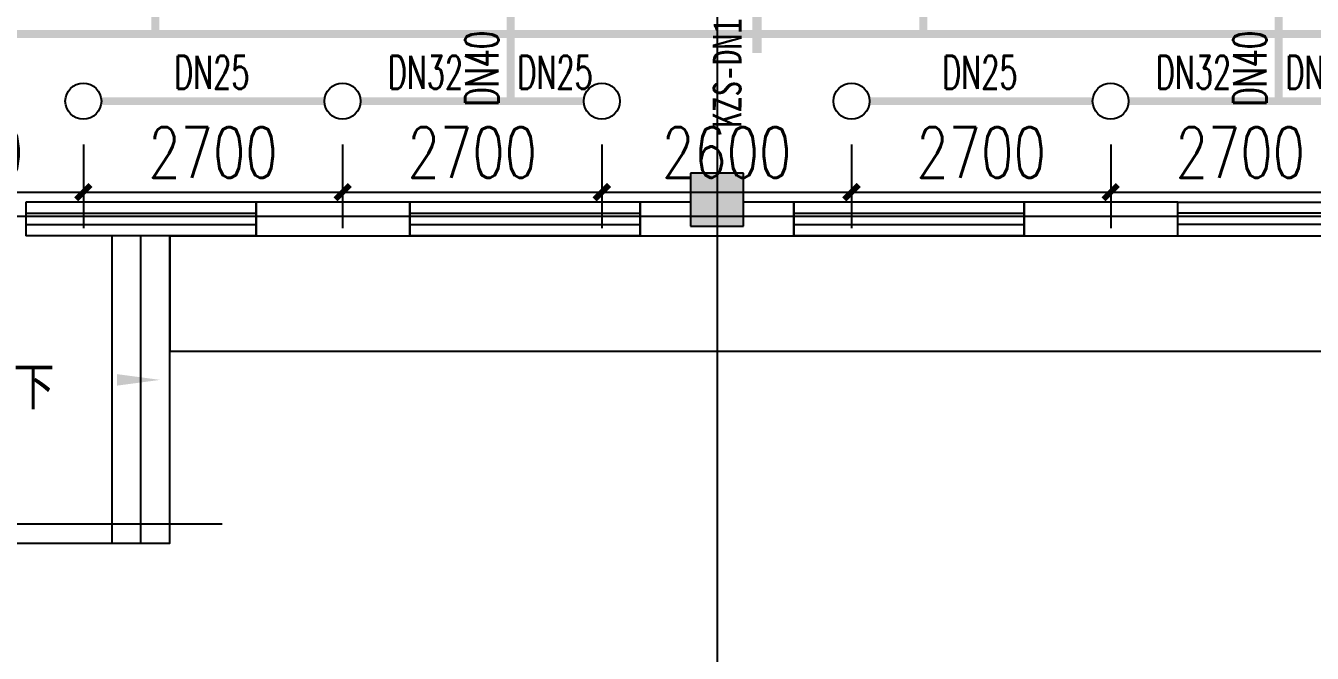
# Model space of a CAD drawing. Extents: x 0 to 2838408, y -923048 to 203859.
# Drawn here: x 2698063 to 2711463, y -206036 to -199508 of the extents above; entities that cross this region are included whole.
import ezdxf
from ezdxf.enums import TextEntityAlignment as Align

# ---------------------------------------------------------------- set-up
doc = ezdxf.new("R2010")
doc.units = 0
doc.header["$LTSCALE"] = 1000
doc.layers.add('A-ANNO-IDEN', color=3, linetype='Continuous', lineweight=0)
doc.layers.add('A-ANNO-TXT', color=7, linetype='Continuous', lineweight=0, plot=False)
for name, color, linetype in [('COLUMN', 9, 'Continuous'), ('DIM_喷淋', 3, 'Continuous'), ('DOTE', 8, 'Continuous'), ('E2-楼梯、坡道', 52, 'Continuous'), ('EQUIP_喷头', 7, 'Continuous'), ('GROUND', 2, 'Continuous'), ('PIPE-喷淋', 6, 'Continuous'), ('PUB_HATCH', 8, 'Continuous'), ('TEXT_喷淋', 7, 'Continuous'), ('WALL', 9, 'Continuous'), ('WINDOW', 4, 'Continuous'), ('XREF', 8, 'Continuous'), ('抗震支吊架', 2, 'Continuous')]:
    doc.layers.add(name, color=color, linetype=linetype)
doc.styles.add('-黑体_T3', font='', dxfattribs={"width": 0.8})
doc.styles.add('_TCH_DIM_T3', font='SIMPLEX', dxfattribs={"width": 0.75, "bigfont": 'HZTXT'})
doc.styles.add('_TWT_PIPEDN', font='SIMPLEX', dxfattribs={"width": 0.8, "height": 2.3, "bigfont": 'HZTXT'})
doc.styles.add('kzcad', font='', dxfattribs={"width": 0.8})
doc.styles.get('-黑体_T3').set_extended_font_data('SimHei')
doc.styles.get('kzcad').set_extended_font_data('SimSun')
doc.dimstyles.new('_TWT_ARCH&&150', dxfattribs={"dimtxt": 525, "dimasz": 150, "dimexe": 375, "dimexo": 450, "dimgap": 150, "dimtad": 1, "dimdec": 0, "dimzin": 0, "dimdsep": 46, "dimtxsty": '_TCH_DIM_T3', "dimblk": 'ARCHTICK', "dimcen": 0.09, "dimclrt": 7, "dimazin": 2, "dimtfac": 1, "dimtdec": 0, "dimtix": 1, "dimtmove": 2, "dimatfit": 3, "dimfxl": 1, "dimtolj": 1, "dimtzin": 0, "dimarcsym": 0})

# ---------------------------------------------------------------- blocks, each defined once
blk = doc.blocks.new('$WINLIB2D$00000001')
at = {"color": 0}
for points in [[(-0.5, 0.5), (-0.5, -0.5)], [(-0.5, 0.5), (0.5, 0.5)], [(0.5, -0.5), (0.5, 0.5)], [(0.5, 0.1667), (-0.5, 0.1667)], [(0.5, -0.1667), (-0.5, -0.1667)], [(-0.5, -0.5), (0.5, -0.5)]]:
    blk.add_lwpolyline(points, dxfattribs=at)
blk = doc.blocks.new('1F1')
at = {"layer": 'PUB_HATCH'}
blk.add_hatch(color=256, dxfattribs=at).paths.add_polyline_path([(2369491.7, -201042.2), (2368941.7, -201042.2), (2368941.7, -201592.2), (2369491.7, -201592.2)])
at = {"layer": 'A-ANNO-IDEN'}
blk.add_lwpolyline([(2362440.5, -203192.2, 0, 0, 0), (2363416.7, -203192.2, 0, 120, 0), (2362966.7, -203192.2, 0, 0, 0)], format="xyseb", dxfattribs=at)
at = {"layer": 'COLUMN'}
for p, q in [((2369491.7, -201042.2), (2368941.7, -201042.2)), ((2368941.7, -201042.2), (2368941.7, -201592.2)), ((2369491.7, -201592.2), (2369491.7, -201042.2)), ((2368941.7, -201592.2), (2369491.7, -201592.2))]:
    blk.add_line(p, q, dxfattribs=at)
at = {"layer": 'DOTE'}
for p, q in [((2369216.7, -187892.2), (2369216.7, -271092.2)), ((2453916.7, -201492.2), (2343216.7, -201492.2)), ((2364062.1, -204692.2), (2343616.1, -204692.2))]:
    blk.add_line(p, q, dxfattribs=at)
at = {"layer": 'E2-楼梯、坡道'}
for points in [[(2361416.7, -204892.2), (2362916.7, -204892.2), (2362916.7, -201692.2)], [(2362916.7, -204892.2), (2363216.7, -204892.2), (2363216.7, -201692.2)], [(2363216.7, -204892.2), (2363516.7, -204892.2), (2363516.7, -201692.2)]]:
    blk.add_lwpolyline(points, dxfattribs=at)
at = {"layer": 'GROUND'}
for p, q in [((2363516.7, -201692.2), (2363516.7, -202892.2)), ((2363516.7, -202892.2), (2436966.7, -202892.2))]:
    blk.add_line(p, q, dxfattribs=at)
blk.add_lwpolyline([(2363516.7, -201692.2), (2436966.7, -201692.2)], dxfattribs=at)
at = {"layer": 'WALL'}
for p, q in [((2366016.7, -201342.2), (2364416.7, -201342.2)), ((2364416.7, -201342.2), (2364416.7, -201692.2)), ((2366016.7, -201692.2), (2366016.7, -201342.2)), ((2368941.7, -201342.2), (2368416.7, -201342.2)), ((2368416.7, -201342.2), (2368416.7, -201692.2)), ((2370016.7, -201342.2), (2369491.7, -201342.2)), ((2370016.7, -201692.2), (2370016.7, -201342.2)), ((2374016.7, -201342.2), (2372416.7, -201342.2)), ((2372416.7, -201342.2), (2372416.7, -201692.2)), ((2374016.7, -201692.2), (2374016.7, -201342.2)), ((2364416.7, -201692.2), (2366016.7, -201692.2)), ((2368416.7, -201692.2), (2369216.7, -201692.2)), ((2369216.7, -201692.2), (2370016.7, -201692.2)), ((2372416.7, -201692.2), (2374016.7, -201692.2))]:
    blk.add_line(p, q, dxfattribs=at)
at = {"layer": 'WINDOW', "xscale": -2400, "yscale": -350, "zscale": -2400}
for p, rotation in [((2363216.7, -201517.2), 359.999999999981), ((2367216.7, -201517.2), 359.999999999981), ((2371216.7, -201517.2), 359.999999999962)]:
    blk.add_blockref('$WINLIB2D$00000001', p, dxfattribs=dict(at, rotation=rotation))
at = {"layer": 'WINDOW', "xscale": 2400, "yscale": -350, "zscale": 2400}
blk.add_blockref('$WINLIB2D$00000001', (2375216.7, -201517.2), dxfattribs=at)
at = {"layer": 'A-ANNO-TXT', "color": 7, "style": '-黑体_T3', "width": 0.8}
blk.add_text('下', height=394.3, dxfattribs=at).set_placement((2361887.8, -203454.7))
blk = doc.blocks.new('_ArchTick')
at = {"color": 0, "linetype": 'ByBlock', "const_width": 0.4}
blk.add_lwpolyline([(-0.5, -0.5), (0.5, 0.5)], dxfattribs=at)
blk = doc.blocks.new('*D3128')
at = {"layer": 'Defpoints', "color": 0, "linetype": 'ByBlock', "transparency": 16777216}
for p in [(2709363, -200292), (2712063, -200292), (2712063, -201239)]:
    blk.add_point(p, dxfattribs=at)
at = {"layer": 'DIM_喷淋', "color": 0, "linetype": 'ByBlock', "lineweight": -2, "transparency": 16777216}
for p, q in [((2709363, -200742), (2709363, -201614)), ((2712063, -200742), (2712063, -201614)), ((2709363, -201239), (2712063, -201239))]:
    blk.add_line(p, q, dxfattribs=at)
at = {"layer": 'DIM_喷淋', "color": 0, "linetype": 'ByBlock', "lineweight": -2, "transparency": 16777216, "xscale": 150, "yscale": 150, "zscale": 150, "rotation": 180}
blk.add_blockref('_ArchTick', (2709363, -201239), dxfattribs=at)
at = {"layer": 'DIM_喷淋', "color": 0, "linetype": 'ByBlock', "lineweight": -2, "transparency": 16777216, "xscale": 150, "yscale": 150, "zscale": 150}
blk.add_blockref('_ArchTick', (2712063, -201239), dxfattribs=at)
at = {"layer": 'DIM_喷淋', "color": 7, "linetype": 'ByBlock', "transparency": 16777216, "insert": (2710713, -200826), "char_height": 525, "attachment_point": 5, "style": '_TCH_DIM_T3'}
blk.add_mtext('\\A1;2700', dxfattribs=at)
blk = doc.blocks.new('*D3129')
at = {"layer": 'Defpoints', "color": 0, "linetype": 'ByBlock', "transparency": 16777216}
for p in [(2706663, -200292), (2709363, -200292), (2709363, -201239)]:
    blk.add_point(p, dxfattribs=at)
at = {"layer": 'DIM_喷淋', "color": 0, "linetype": 'ByBlock', "lineweight": -2, "transparency": 16777216}
for p, q in [((2706663, -200742), (2706663, -201614)), ((2709363, -200742), (2709363, -201614)), ((2706663, -201239), (2709363, -201239))]:
    blk.add_line(p, q, dxfattribs=at)
at = {"layer": 'DIM_喷淋', "color": 0, "linetype": 'ByBlock', "lineweight": -2, "transparency": 16777216, "xscale": 150, "yscale": 150, "zscale": 150, "rotation": 180}
blk.add_blockref('_ArchTick', (2706663, -201239), dxfattribs=at)
at = {"layer": 'DIM_喷淋', "color": 0, "linetype": 'ByBlock', "lineweight": -2, "transparency": 16777216, "xscale": 150, "yscale": 150, "zscale": 150}
blk.add_blockref('_ArchTick', (2709363, -201239), dxfattribs=at)
at = {"layer": 'DIM_喷淋', "color": 7, "linetype": 'ByBlock', "transparency": 16777216, "insert": (2708013, -200826), "char_height": 525, "attachment_point": 5, "style": '_TCH_DIM_T3'}
blk.add_mtext('\\A1;2700', dxfattribs=at)
blk = doc.blocks.new('*D3130')
at = {"layer": 'Defpoints', "color": 0, "linetype": 'ByBlock', "transparency": 16777216}
for p in [(2704063, -200292), (2706663, -200292), (2706663, -201239)]:
    blk.add_point(p, dxfattribs=at)
at = {"layer": 'DIM_喷淋', "color": 0, "linetype": 'ByBlock', "lineweight": -2, "transparency": 16777216}
for p, q in [((2704063, -200742), (2704063, -201614)), ((2706663, -200742), (2706663, -201614)), ((2704063, -201239), (2706663, -201239))]:
    blk.add_line(p, q, dxfattribs=at)
at = {"layer": 'DIM_喷淋', "color": 0, "linetype": 'ByBlock', "lineweight": -2, "transparency": 16777216, "xscale": 150, "yscale": 150, "zscale": 150, "rotation": 180}
blk.add_blockref('_ArchTick', (2704063, -201239), dxfattribs=at)
at = {"layer": 'DIM_喷淋', "color": 0, "linetype": 'ByBlock', "lineweight": -2, "transparency": 16777216, "xscale": 150, "yscale": 150, "zscale": 150}
blk.add_blockref('_ArchTick', (2706663, -201239), dxfattribs=at)
at = {"layer": 'DIM_喷淋', "color": 7, "linetype": 'ByBlock', "transparency": 16777216, "insert": (2705363, -200826), "char_height": 525, "attachment_point": 5, "style": '_TCH_DIM_T3'}
blk.add_mtext('\\A1;2600', dxfattribs=at)
blk = doc.blocks.new('*D3131')
at = {"layer": 'Defpoints', "color": 0, "linetype": 'ByBlock', "transparency": 16777216}
for p in [(2701363, -200292), (2704063, -200292), (2704063, -201239)]:
    blk.add_point(p, dxfattribs=at)
at = {"layer": 'DIM_喷淋', "color": 0, "linetype": 'ByBlock', "lineweight": -2, "transparency": 16777216}
for p, q in [((2701363, -200742), (2701363, -201614)), ((2704063, -200742), (2704063, -201614)), ((2701363, -201239), (2704063, -201239))]:
    blk.add_line(p, q, dxfattribs=at)
at = {"layer": 'DIM_喷淋', "color": 0, "linetype": 'ByBlock', "lineweight": -2, "transparency": 16777216, "xscale": 150, "yscale": 150, "zscale": 150, "rotation": 180}
blk.add_blockref('_ArchTick', (2701363, -201239), dxfattribs=at)
at = {"layer": 'DIM_喷淋', "color": 0, "linetype": 'ByBlock', "lineweight": -2, "transparency": 16777216, "xscale": 150, "yscale": 150, "zscale": 150}
blk.add_blockref('_ArchTick', (2704063, -201239), dxfattribs=at)
at = {"layer": 'DIM_喷淋', "color": 7, "linetype": 'ByBlock', "transparency": 16777216, "insert": (2702713, -200826), "char_height": 525, "attachment_point": 5, "style": '_TCH_DIM_T3'}
blk.add_mtext('\\A1;2700', dxfattribs=at)
blk = doc.blocks.new('*D3132')
at = {"layer": 'Defpoints', "color": 0, "linetype": 'ByBlock', "transparency": 16777216}
for p in [(2698663, -200292), (2701363, -200292), (2701363, -201239)]:
    blk.add_point(p, dxfattribs=at)
at = {"layer": 'DIM_喷淋', "color": 0, "linetype": 'ByBlock', "lineweight": -2, "transparency": 16777216}
for p, q in [((2698663, -200742), (2698663, -201614)), ((2701363, -200742), (2701363, -201614)), ((2698663, -201239), (2701363, -201239))]:
    blk.add_line(p, q, dxfattribs=at)
at = {"layer": 'DIM_喷淋', "color": 0, "linetype": 'ByBlock', "lineweight": -2, "transparency": 16777216, "xscale": 150, "yscale": 150, "zscale": 150, "rotation": 180}
blk.add_blockref('_ArchTick', (2698663, -201239), dxfattribs=at)
at = {"layer": 'DIM_喷淋', "color": 0, "linetype": 'ByBlock', "lineweight": -2, "transparency": 16777216, "xscale": 150, "yscale": 150, "zscale": 150}
blk.add_blockref('_ArchTick', (2701363, -201239), dxfattribs=at)
at = {"layer": 'DIM_喷淋', "color": 7, "linetype": 'ByBlock', "transparency": 16777216, "insert": (2700013, -200826), "char_height": 525, "attachment_point": 5, "style": '_TCH_DIM_T3'}
blk.add_mtext('\\A1;2700', dxfattribs=at)
blk = doc.blocks.new('*D3133')
at = {"layer": 'Defpoints', "color": 0, "linetype": 'ByBlock', "transparency": 16777216}
for p in [(2696063, -200292), (2698663, -200292), (2698663, -201239)]:
    blk.add_point(p, dxfattribs=at)
at = {"layer": 'DIM_喷淋', "color": 0, "linetype": 'ByBlock', "lineweight": -2, "transparency": 16777216}
for p, q in [((2696063, -200742), (2696063, -201614)), ((2698663, -200742), (2698663, -201614)), ((2696063, -201239), (2698663, -201239))]:
    blk.add_line(p, q, dxfattribs=at)
at = {"layer": 'DIM_喷淋', "color": 0, "linetype": 'ByBlock', "lineweight": -2, "transparency": 16777216, "xscale": 150, "yscale": 150, "zscale": 150, "rotation": 180}
blk.add_blockref('_ArchTick', (2696063, -201239), dxfattribs=at)
at = {"layer": 'DIM_喷淋', "color": 0, "linetype": 'ByBlock', "lineweight": -2, "transparency": 16777216, "xscale": 150, "yscale": 150, "zscale": 150}
blk.add_blockref('_ArchTick', (2698663, -201239), dxfattribs=at)
at = {"layer": 'DIM_喷淋', "color": 7, "linetype": 'ByBlock', "transparency": 16777216, "insert": (2697363, -200826), "char_height": 525, "attachment_point": 5, "style": '_TCH_DIM_T3'}
blk.add_mtext('\\A1;2600', dxfattribs=at)
blk = doc.blocks.new('$TwtSys$00000125')
blk.add_circle((0, 0, 0), 1)

msp = doc.modelspace()

# ---------------------------------------------------------------- linework, layer by layer
at = {"layer": 'PIPE-喷淋', "linetype": 'ByBlock', "ltscale": 1.5, "const_width": 82.5}
for points in [[(2699412.5, -197792.2), (2699412.5, -199592.2)], [(2703112.5, -197792.2), (2703112.5, -199592.2)], [(2707412.5, -197792.2), (2707412.5, -199592.2)], [(2711112.5, -197792.2), (2711112.5, -199592.2)], [(2695112.5, -199592.2), (2699412.5, -199592.2)], [(2699412.5, -199592.2), (2703112.5, -199592.2)], [(2703112.5, -199592.2), (2707412.5, -199592.2)], [(2703112.5, -200292.2), (2703112.5, -199592.2)], [(2707412.5, -199592.2), (2711112.5, -199592.2)], [(2711112.5, -200292.2), (2711112.5, -199592.2)], [(2711112.5, -199592.2), (2715412.5, -199592.2)], [(2698850, -200292.2), (2701175, -200292.2)], [(2701550, -200292.2), (2703112.5, -200292.2)], [(2703112.5, -200292.2), (2703875, -200292.2)], [(2706850, -200292.2), (2709175, -200292.2)], [(2709550, -200292.2), (2711112.5, -200292.2)], [(2711112.5, -200292.2), (2711875, -200292.2)]]:
    msp.add_lwpolyline(points, dxfattribs=at)
at = {"layer": '抗震支吊架', "color": 4, "const_width": 100}
msp.add_lwpolyline([(2705679.2, -199792.2), (2705679.2, -199392.2)], dxfattribs=at)

# ---------------------------------------------------------------- block references
at = {"layer": 'EQUIP_喷头', "linetype": 'ByBlock', "xscale": 187.5, "yscale": 187.5, "zscale": 187.5}
for p in [(2698662.5, -200292.2), (2701362.5, -200292.2), (2704062.5, -200292.2), (2706662.5, -200292.2), (2709362.5, -200292.2)]:
    msp.add_blockref('$TwtSys$00000125', p, dxfattribs=at)
at = {"layer": 'XREF'}
msp.add_blockref('1F1', (336045.8, 0), dxfattribs=at)

# ---------------------------------------------------------------- texts
at = {"layer": 'TEXT_喷淋', "color": 251, "linetype": 'ByBlock', "style": '_TWT_PIPEDN', "width": 0.64}
for p in [(2702985, -200347), (2710985, -200347)]:
    msp.add_text('DN40', height=345, rotation=90, dxfattribs=at).set_placement(p)
for s, p in [('DN25', (2699607.7, -200164.7)), ('DN32', (2701832.7, -200164.7)), ('DN25', (2703182.7, -200164.7)), ('DN25', (2707607.7, -200164.7)), ('DN32', (2709832.7, -200164.7)), ('DN25', (2711182.7, -200164.7))]:
    msp.add_text(s, height=345, dxfattribs=at).set_placement(p)
at = {"layer": '抗震支吊架', "color": 4, "style": 'kzcad', "width": 0.8}
msp.add_text('KZS-DN150-TL', height=300, rotation=89.88539, dxfattribs=at).set_placement((2705519.2, -199592.2), align=Align.CENTER)

# ---------------------------------------------------------------- dimensions: what is measured, and where the dimension line sits
at = {"layer": 'DIM_喷淋', "linetype": 'ByBlock'}
for p1, p2, picture, middle in [((2696062.5, -200292.2), (2698662.5, -200292.2), '*D3133', (2697362.5, -200826.3)), ((2698662.5, -200292.2), (2701362.5, -200292.2), '*D3132', (2700012.5, -200826.3)), ((2701362.5, -200292.2), (2704062.5, -200292.2), '*D3131', (2702712.5, -200826.3)), ((2704062.5, -200292.2), (2706662.5, -200292.2), '*D3130', (2705362.5, -200826.3)), ((2706662.5, -200292.2), (2709362.5, -200292.2), '*D3129', (2708012.5, -200826.3)), ((2709362.5, -200292.2), (2712062.5, -200292.2), '*D3128', (2710712.5, -200826.3))]:
    dim = msp.add_aligned_dim(p1=p1, p2=p2, distance=-946.6, dimstyle='_TWT_ARCH&&150', dxfattribs=at)
    dim.commit()
    dim.dimension.update_dxf_attribs({"geometry": picture, "text_midpoint": middle})

doc.saveas('drawing.dxf')
